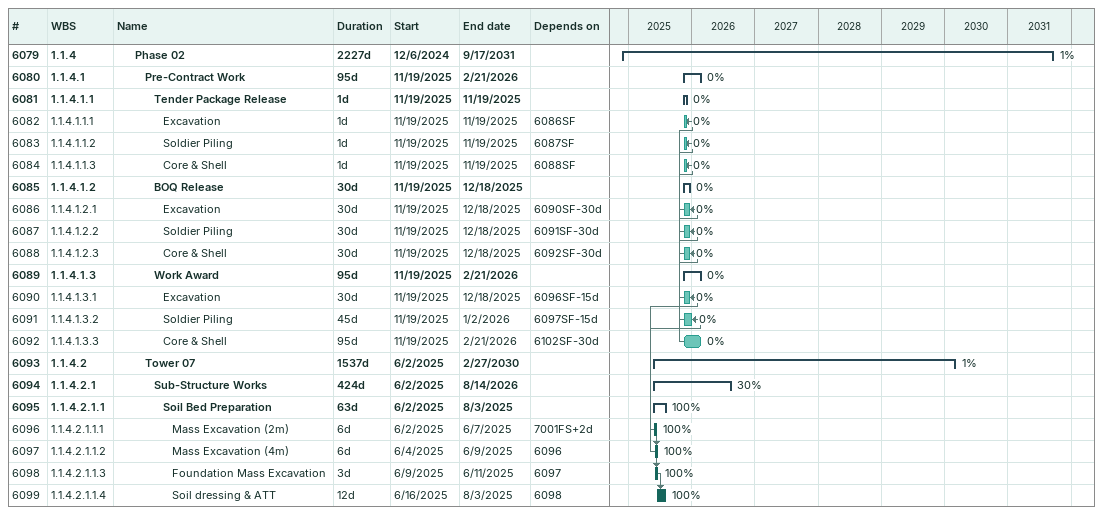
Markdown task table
| ID | WBS | Task | Duration | Start | Finish | Predecessors | % complete |
|---|---|---|---|---|---|---|---|
| 6079 | 1.1.4 | **Phase 02** | 2227d | 2024-12-06 | 2031-09-17 |  | 1 |
| 6080 | 1.1.4.1 | **Pre-Contract Work** | 95d | 2025-11-19 | 2026-02-21 |  | 0 |
| 6081 | 1.1.4.1.1 | **Tender Package Release** | 1d | 2025-11-19 | 2025-11-19 |  | 0 |
| 6082 | 1.1.4.1.1.1 | Excavation | 1d | 2025-11-19 | 2025-11-19 | 6086SF | 0 |
| 6083 | 1.1.4.1.1.2 | Soldier Piling | 1d | 2025-11-19 | 2025-11-19 | 6087SF | 0 |
| 6084 | 1.1.4.1.1.3 | Core & Shell | 1d | 2025-11-19 | 2025-11-19 | 6088SF | 0 |
| 6085 | 1.1.4.1.2 | **BOQ Release** | 30d | 2025-11-19 | 2025-12-18 |  | 0 |
| 6086 | 1.1.4.1.2.1 | Excavation | 30d | 2025-11-19 | 2025-12-18 | 6090SF-30d | 0 |
| 6087 | 1.1.4.1.2.2 | Soldier Piling | 30d | 2025-11-19 | 2025-12-18 | 6091SF-30d | 0 |
| 6088 | 1.1.4.1.2.3 | Core & Shell | 30d | 2025-11-19 | 2025-12-18 | 6092SF-30d | 0 |
| 6089 | 1.1.4.1.3 | **Work Award** | 95d | 2025-11-19 | 2026-02-21 |  | 0 |
| 6090 | 1.1.4.1.3.1 | Excavation | 30d | 2025-11-19 | 2025-12-18 | 6096SF-15d | 0 |
| 6091 | 1.1.4.1.3.2 | Soldier Piling | 45d | 2025-11-19 | 2026-01-02 | 6097SF-15d | 0 |
| 6092 | 1.1.4.1.3.3 | Core & Shell | 95d | 2025-11-19 | 2026-02-21 | 6102SF-30d | 0 |
| 6093 | 1.1.4.2 | **Tower 07** | 1537d | 2025-06-02 | 2030-02-27 |  | 1 |
| 6094 | 1.1.4.2.1 | **Sub-Structure Works** | 424d | 2025-06-02 | 2026-08-14 |  | 30 |
| 6095 | 1.1.4.2.1.1 | **Soil Bed Preparation** | 63d | 2025-06-02 | 2025-08-03 |  | 100 |
| 6096 | 1.1.4.2.1.1.1 | Mass Excavation (2m) | 6d | 2025-06-02 | 2025-06-07 | 7001FS+2d | 100 |
| 6097 | 1.1.4.2.1.1.2 | Mass Excavation (4m) | 6d | 2025-06-04 | 2025-06-09 | 6096 | 100 |
| 6098 | 1.1.4.2.1.1.3 | Foundation Mass Excavation | 3d | 2025-06-09 | 2025-06-11 | 6097 | 100 |
| 6099 | 1.1.4.2.1.1.4 | Soil dressing & ATT | 12d | 2025-06-16 | 2025-08-03 | 6098 | 100 |
